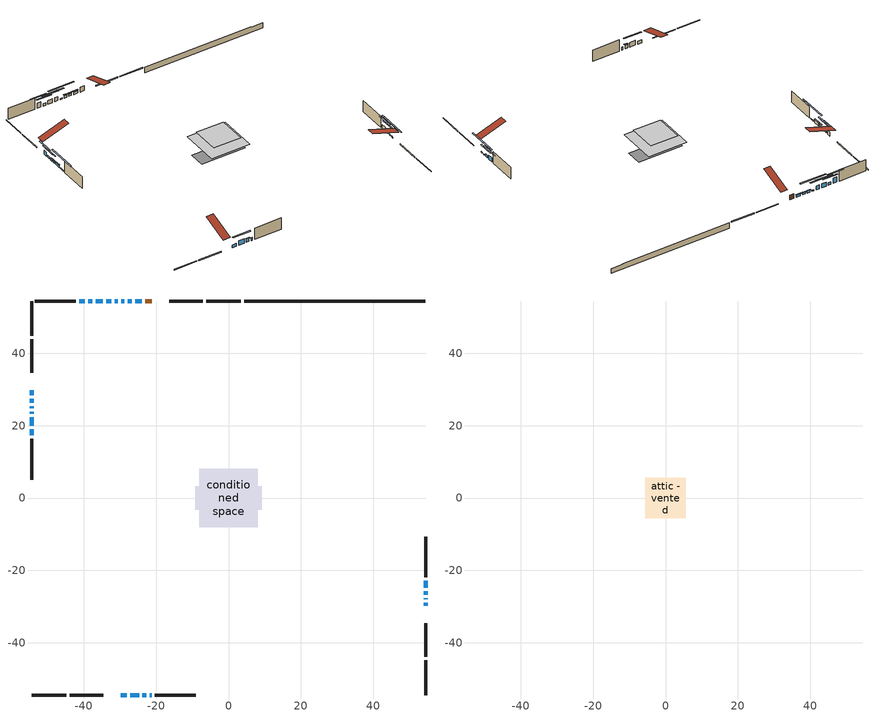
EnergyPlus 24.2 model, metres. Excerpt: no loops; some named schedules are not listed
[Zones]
conditioned space
 floor adiabatic (AdiabaticFloorConstruction): -8.06,-8.06 -8.06,8.06 8.06,8.06 8.06,-8.06 z2.96
 floor foundation (Slab1 construction): -9.21,-3.31 -9.21,3.31 9.21,3.31 9.21,-3.31 z-1.8
 wall outside (RimJoist1 construction): 3.45,54.47 -6.13,54.47 / -54.47,-54.47 -44.89,-54.47 / -54.47,54.47 -54.47,44.89 / 54.47,-54.47 54.47,-44.89 z0.52:0.82
 wall outside (RimJoist2 construction): -7.06,54.47 -16.45,54.47 / -43.96,-54.47 -34.57,-54.47 / -54.47,43.96 -54.47,34.57 / 54.47,-43.96 54.47,-34.57 z0.52:0.82
 wall outside (AdiabaticWallConstruction 1): -21.22,54.47 -23.05,54.47 z0.52:2.55
 wall outside (AdiabaticWallConstruction): -29.8,-54.47 -28.1,-54.47 / -21.81,-54.47 -21.27,-54.47 z0.52:1.74; -54.47,29.8 -54.47,28.38 / 54.47,-24.84 54.47,-22.91 / -32.42,54.47 -33.85,54.47 / -34.77,54.47 -36.7,54.47 z0.52:2.17; -54.47,27.45 -54.47,26.33 z0.52:1.56; -23.98,54.47 -25.81,54.47 / -26.74,54.47 -27.86,54.47 / -28.79,54.47 -29.7,54.47 / -37.63,54.47 -38.75,54.47 z0.52:1.54; -27.17,-54.47 -24.73,-54.47 z0.52:2.5; -23.81,-54.47 -22.74,-54.47 z0.52:2.1; -54.47,25.41 -54.47,24.79 / -54.47,23.87 -54.47,23.26 / -54.47,22.33 -54.47,19.99 z0.52:1.69; 54.47,-29.8 54.47,-28.94 / -30.63,54.47 -31.5,54.47 / -54.47,19.07 -54.47,17.34 z0.52:0.95; 54.47,-28.01 54.47,-27.7 z0.52:0.86; 54.47,-26.78 54.47,-25.76 z0.52:1.64; -39.68,54.47 -41.3,54.47 z0.52:2.78
 wall outside (Wall1 construction): -42.23,54.47 -53.54,54.47 / -20.34,-54.47 -9.03,-54.47 / -54.47,16.41 -54.47,5.1 / 54.47,-21.98 54.47,-10.67 z0.52:5.4
 wall foundation (FoundationWall1 construction): 4.38,54.47,-1.8 4.38,54.47,0.52 49.46,54.47,0.52 49.46,54.47,0.2 54.47,54.47,0.2 54.47,54.47,-1.8
 window (WindowConstruction 16): -29.8,-54.47 -28.1,-54.47 z0.52:1.74
 window (WindowConstruction 6): -54.47,29.8 -54.47,28.38 z0.52:2.17
 window (WindowConstruction 7): -54.47,27.45 -54.47,26.33 z0.52:1.56
 window (WindowConstruction 8): -23.98,54.47 -25.81,54.47 z0.52:1.53
 window (WindowConstruction 9): -26.74,54.47 -27.86,54.47 z0.52:1.53
 window (WindowConstruction 10): -28.79,54.47 -29.7,54.47 z0.52:1.53
 window (WindowConstruction 11): -27.17,-54.47 -24.73,-54.47 z0.52:2.5
 window (WindowConstruction 12): -23.81,-54.47 -22.74,-54.47 z0.52:2.1
 window (WindowConstruction 17): -21.81,-54.47 -21.27,-54.47 z0.52:1.74
 window (WindowConstruction 13): -54.47,25.41 -54.47,24.8 z0.52:1.69
 window (WindowConstruction 14): -54.47,23.87 -54.47,23.26 z0.52:1.69
 window (WindowConstruction 15): -54.47,22.33 -54.47,19.99 z0.52:1.69
 window (WindowConstruction 18): 54.47,-29.8 54.47,-28.94 z0.52:0.95
 window (WindowConstruction 19): 54.47,-28.01 54.47,-27.71 z0.52:0.85
 window (WindowConstruction 20): -30.63,54.47 -31.49,54.47 z0.52:0.95
 window (WindowConstruction 21): -54.47,19.06 -54.47,17.34 z0.52:0.95
 window (WindowConstruction): 54.47,-26.78 54.47,-25.76 z0.52:1.64
 window (WindowConstruction 1): 54.47,-24.84 54.47,-22.91 z0.52:2.17
 window (WindowConstruction 2): -32.42,54.47 -33.84,54.47 z0.52:2.17
 window (WindowConstruction 3): -34.77,54.47 -36.7,54.47 z0.52:2.17
 window (WindowConstruction 4): -37.63,54.47 -38.75,54.47 z0.52:1.53
 window (WindowConstruction 5): -39.68,54.47 -41.3,54.47 z0.52:2.78
 door (Door): -21.22,54.47 -23.05,54.47 z0.52:2.55
 ceiling adiabatic (AdiabaticFloorConstruction): 8.06,-8.06 8.06,8.06 -8.06,8.06 -8.06,-8.06 z2.96
attic - vented
 floor to conditioned space (Floor1 construction Reversed): -5.67,-5.67 -5.67,5.67 5.67,5.67 5.67,-5.67 z5.4
 roof outside (Roof1 construction): -20.29,54.47,5.4 -20.29,43.43,9.08 -17.38,43.43,9.08 -17.38,54.47,5.4; -30.73,-54.47,5.4 -30.73,-43.43,9.08 -33.64,-43.43,9.08 -33.64,-54.47,5.4; -54.47,30.73,5.4 -43.43,30.73,9.08 -43.43,33.64,9.08 -54.47,33.64,5.4; 54.47,-30.73,5.4 43.43,-30.73,9.08 43.43,-33.64,9.08 54.47,-33.64,5.4
shading: -54.47,25.8 -54.47,32.38 -54.88,32.38 -54.88,25.8 z4.75; -54.47,23.76 -54.47,30.03 -54.88,30.03 -54.88,23.76 z4.14; -26.01,54.47 -23.78,54.47 -23.78,54.88 -26.01,54.88 z1.74; -28.06,54.47 -26.54,54.47 -26.54,54.88 -28.06,54.88 z1.74; -29.9,54.47 -28.59,54.47 -28.59,54.88 -29.9,54.88 z1.74; -22.16,-54.47 -29.75,-54.47 -29.75,-54.88 -22.16,-54.88 z5.08; -22.54,-54.47 -24.01,-54.47 -24.01,-54.88 -22.54,-54.88 z2.3; -54.47,22.22 -54.47,27.98 -54.88,27.98 -54.88,22.22 z4.27; -54.47,23.06 -54.47,24.07 -54.88,24.07 -54.88,23.06 z1.89; -54.47,19.79 -54.47,22.53 -54.88,22.53 -54.88,19.79 z1.89; 54.47,-23.87 54.47,-34.87 54.88,-34.87 54.88,-23.87 z6.02; 54.47,-22.64 54.47,-33.08 54.88,-33.08 54.88,-22.64 z5.92; -36.56,54.47 -25.56,54.47 -25.56,54.88 -36.56,54.88 z6.02; -54.47,12.27 -54.47,24.13 -54.88,24.13 -54.88,12.27 z6.02; 54.47,-23.19 54.47,-29.36 54.88,-29.36 54.88,-23.19 z4.22; 54.47,-20.33 54.47,-27.41 54.88,-27.41 54.88,-20.33 z4.75; -36.42,54.47 -29.85,54.47 -29.85,54.88 -36.42,54.88 z4.75; -39.28,54.47 -32.19,54.47 -32.19,54.88 -39.28,54.88 z4.75; -41.33,54.47 -35.05,54.47 -35.05,54.88 -41.33,54.88 z4.11; -43.88,54.47 -37.1,54.47 -37.1,54.88 -43.88,54.88 z5.36
[Building]
Building 1: Terrain=Suburbs
[Site:Location]
Toronto Intl AP_ON: Latitude {deg}=43.68; Longitude {deg}=-79.63; Time Zone {hr}=-5; Elevation {m}=173; Keep Site Location Information=Yes
[Site:GroundTemperature:Shallow]
4.59119, 2.66285, 2.50842, 3.42352, 7.09712, 10.7536, 13.9236, 15.9317, 16.1023, 14.4691, 11.3799, 7.83558
[Site:WaterMainsTemperature]
Calculation Method=Schedule; Temperature Schedule=mains temperature schedule
[Material] Roughness=Rough; Thermal Absorptance=0.9
Name | Thickness {m} | Conductivity {W/m-K} | Density {kg/m3} | Specific Heat {J/kg-K} | Solar Absorptance | Visible Absorptance
asphalt or fiberglass shingles | 0.00635 | 0.162714 | 1121.4 | 1465.45 | 0.4 | 0.4
ceiling loosefill ins | 0.0846667 | 0.0480833 | 16.02 | 1046.75 | 0.7 | 0.7
ceiling stud and cavity | 0.1397 | 0.0968708 | 65.682 | 1177.47 | 0.7 | 0.7
concrete 4.0 in. | 0.1016 | 1.803125 | 2242.8 | 837.4 | 0.7 | 0.7
concrete 8.0 in. | 0.2032 | 1.803125 | 2242.8 | 837.4 | 0.7 | 0.7
door material | 0.04445 | 0.053851 | 512.64 | 1214.23 | 0.7 | 0.7
exterior vertical ins | 0.0371966 | 0.029427 | 32.04 | 1214.23 | 0.7 | 0.7
floor covering | 0.0127 | 0.0433444 | 54.468 | 1339.84 | 0.6 | 0.6
floor rigid ins; wall rigid ins | 0.512978 | 0.029427 | 32.04 | 1214.23 | 0.7 | 0.7
floor stud and cavity | 0.1397 | 1.75129 | 37.0049 | 1207.88 | 0.7 | 0.7
furniture material conditioned space 1 | 0.1524 | 0.115458 | 640.8 | 1214.23 | 0.6 | 0.6
gypsum board | 0.0127 | 0.160291 | 801 | 837.4 | 0.6 | 0.6
gypsum board 1 | 0.0127 | 0.160291 | 801 | 837.4 | 0.7 | 0.7
osb sheathing 0.5 in. | 0.0127 | 0.115458 | 512.64 | 1214.23 | 0.7 | 0.7
osb sheathing 0.75 in. | 0.01905 | 0.115458 | 512.64 | 1214.23 | 0.7 | 0.7
osb sheathing 2.0 in. | 0.0508 | 0.115458 | 512.64 | 1214.23 | 0.7 | 0.7
rim joist stud and cavity | 0.0508 | 0.0451784 | 125.044 | 1163.47 | 0.6 | 0.6
rim joist stud and cavity 1 | 0.0508 | 0.038851 | 125.044 | 1163.47 | 0.6 | 0.6
wall stud and cavity | 0.1397 | 0.0896479 | 139.0536 | 1170.24 | 0.7 | 0.7
wall stud and cavity 1 | 0.0889 | 0.380278 | 52.3479 | 1209.89 | 0.7 | 0.7
wall stud and cavity 2 | 0.0889 | 0.391764 | 83.0341 | 1211.67 | 0.7 | 0.7
wood siding | 0.0254 | 0.102417 | 544.68 | 1172.36 | 0.4 | 0.4
wood siding 1; wood siding 2; wood siding 3 | 0.0254 | 0.102417 | 544.68 | 1172.36 | 0.7 | 0.7
[WindowMaterial:SimpleGlazingSystem]
Name | U-Factor {W/m2-K} | Solar Heat Gain Coefficient
WindowMaterial | 2.949721 | 0.58
WindowMaterial 1 | 2.90089 | 0.65
WindowMaterial 10 | 2.9395 | 0.6
WindowMaterial 11 | 3.04852 | 0.68
WindowMaterial 12 | 6.71537 | 0.75
WindowMaterial 13 | 3.05704 | 0.4
WindowMaterial 14 | 3.26144 | 0.43
WindowMaterial 2 | 2.96278 | 0.57
WindowMaterial 3 | 2.97357 | 0.59
WindowMaterial 4 | 2.94802 | 0.58
WindowMaterial 5 | 2.992306 | 0.51
WindowMaterial 6 | 2.961077 | 0.56
WindowMaterial 7 | 2.88499 | 0.67
WindowMaterial 8 | 2.93155 | 0.61
WindowMaterial 9 | 2.98776 | 0.52
[Construction]
AdiabaticFloorConstruction: floor stud and cavity, floor rigid ins, osb sheathing 0.75 in., floor covering
AdiabaticWallConstruction: wood siding 2, wall rigid ins, wall stud and cavity 1, gypsum board
AdiabaticWallConstruction 1: wood siding 3, wall rigid ins, wall stud and cavity 1, gypsum board
Door: door material
Floor1 construction Reversed: gypsum board, ceiling stud and cavity, ceiling loosefill ins
FoundationWall1 construction: concrete 8.0 in., gypsum board 1
furniture construction conditioned space 1: furniture material conditioned space 1
PartitionWallConstruction: gypsum board, wall stud and cavity 2, gypsum board
RimJoist1 construction: wood siding 1, osb sheathing 2.0 in., rim joist stud and cavity
RimJoist2 construction: wood siding 1, osb sheathing 2.0 in., rim joist stud and cavity 1
Roof1 construction: asphalt or fiberglass shingles
Slab1 construction: concrete 4.0 in.
Wall1 construction: wood siding, osb sheathing 0.5 in., wall stud and cavity, gypsum board
WindowConstruction; WindowConstruction 4; WindowConstruction 9: WindowMaterial
WindowConstruction 1; WindowConstruction 3: WindowMaterial 1
WindowConstruction 10: WindowMaterial 6
WindowConstruction 11: WindowMaterial 7
WindowConstruction 12: WindowMaterial 8
WindowConstruction 13; WindowConstruction 14: WindowMaterial 9
WindowConstruction 15: WindowMaterial 10
WindowConstruction 16: WindowMaterial 11
WindowConstruction 17: WindowMaterial 12
WindowConstruction 18; WindowConstruction 20; WindowConstruction 21: WindowMaterial 13
WindowConstruction 19: WindowMaterial 14
WindowConstruction 2; WindowConstruction 6: WindowMaterial 2
WindowConstruction 5: WindowMaterial 3
WindowConstruction 7: WindowMaterial 4
WindowConstruction 8: WindowMaterial 5
[Zone] Multiplier=1; Part of Total Floor Area=Yes
Name | Volume {m3}
attic - vented | 76.7273
conditioned space | 1055.5
[Space]
Name | Zone | Volume {m3}
attic - vented 1 | attic - vented | 76.7273
conditioned space 1 | conditioned space | 1055.5
[ZoneInfiltration:EffectiveLeakageArea]
infil attic - vented 1: Zone or Space=attic - vented 1; Schedule=Always On Discrete; Effective Air Leakage Area {cm2}=5315.17; Stack Coefficient=0.000255876; Wind Coefficient=1.08077e-05
[ZoneMixing]
whole house fan mix: Zone or Space=attic - vented; Schedule=Always On Continuous; Design Flow Rate Calculation Method=Flow/Zone; Design Flow Rate {m3/s}=0; Source Zone or Space=conditioned space
[SurfaceProperty:ExposedFoundationPerimeter]
Slab1: Exposed Perimeter Calculation Method=TotalExposedPerimeter; Total Exposed Perimeter {m}=50.09
[InternalMass] Zone or ZoneList=conditioned space; Space or SpaceList=conditioned space 1
Name | Construction | Surface Area {m2}
furniture mass conditioned space 1 | furniture construction conditioned space 1 | 152.728
partition wall mass | PartitionWallConstruction | 381.82
[Lights]
interior lighting: Zone or ZoneList or Space or SpaceList=conditioned space 1; Schedule=interior lighting schedule; Design Level Calculation Method=LightingLevel; Lighting Level {W}=343.2; Return Air Fraction=0; Fraction Radiant=0.6; Fraction Visible=0.2; Fraction Replaceable=1
[People]
occupants: Zone or ZoneList or Space or SpaceList=conditioned space 1; Number of People Schedule=occupants schedule; Number of People Calculation Method=People; Number of People=3; Fraction Radiant=0.314171; Sensible Heat Fraction=0.56303; Activity Level Schedule=occupants activity schedule; Carbon Dioxide Generation Rate {m3/s-W}=0; Enable ASHRAE 55 Comfort Warnings=No; Mean Radiant Temperature Calculation Type=EnclosureAveraged
[ElectricEquipment] Zone or ZoneList or Space or SpaceList=conditioned space 1; Design Level Calculation Method=EquipmentLevel
Name | Schedule | Design Level {W} | Fraction Latent | Fraction Radiant | Fraction Lost
clothes dryer | clothes dryer schedule | 140.772 | 0.015 | 0.081 | 0.85
clothes washer | clothes washer schedule | 32.1985 | 0.03 | 0.162 | 0.7
cooking range | cooking range schedule | 215.147 | 0.08 | 0.432 | 0.2
dishwasher | dishwasher schedule | 66.8632 | 0.3 | 0.18 | 0.4
fridge | fridge schedule | 72.9452 | 0 | 0.6 | 0
mech vent bath fan 0 | mech vent bath fan 0 schedule | 50.2 | 0 | 0 | 1
mech vent bath fan 1 | mech vent bath fan 1 schedule | 50.2 | 0 | 0 | 1
mech vent bath fan 2 | mech vent bath fan 2 schedule | 50.2 | 0 | 0 | 1
mech vent house fan | mech vent house fan schedule | 0 | 0 | 0 | 1
mech vent house fan cfis | mech vent house fan cfis schedule | 0 | 0 | 0 | 0
mech vent range fan 0 | mech vent range fan 0 schedule | 57 | 0 | 0 | 1
misc plug loads | misc plug loads schedule | 494.7 | 0.045 | 0.513 | 0.1
whole house fan | Always On Discrete | 0 | 0 | 0 | 1
[OtherEquipment] Zone or ZoneList or Space or SpaceList=conditioned space 1; Design Level Calculation Method=EquipmentLevel
Name | Fuel Type | Schedule | Design Level {W} | Fraction Latent | Fraction Radiant | Fraction Lost
clothes dryer 1 | Electricity | clothes dryer schedule | 0 | 0.015 | 0.081 | 0.85
cooking range 1 | Electricity | cooking range schedule | 0 | 0.08 | 0.432 | 0.2
general water use latent | None | general water use schedule | 62.594 | 1 | 0 | 0
general water use sensible | None | general water use schedule | -61.6891 | 0 | 0.6 | 0
mech vent house fan latent load | None | Always On Discrete | 0 | 1 | 0 | 0
mech vent house fan sensible load | None | Always On Discrete | 0 | 0 | 0 | 0
water heater energy adjustment1 | NaturalGas | Always On Discrete | 0.01 | 0 | 0 | 1
[ZoneInfiltration:DesignFlowRate] Zone or ZoneList or Space or SpaceList=conditioned space 1; Schedule=Always On Discrete; Design Flow Rate Calculation Method=Flow/Zone; Design Flow Rate {m3/s}=0
infil flow; natural vent flow; whole house fan flow
[Foundation:Kiva]
Foundation Kiva 1: Initial Indoor Air Temperature {C}=18; Wall Height Above Grade {m}=0.519989; Wall Depth Below Slab {m}=0.2032; Custom Block Material Name 1=exterior vertical ins; Custom Block Depth 1 {m}=2.31999; Custom Block X Position 1 {m}=0.2159; Custom Block Z Position 1 {m}=0
[Foundation:Kiva:Settings]
Soil Conductivity {W/m-K}=0.849921; Soil Density {kg/m3}=1842.3; Soil Specific Heat {J/kg-K}=418.7; Ground Solar Absorptivity=0.9; Ground Thermal Absorptivity=0.9; Ground Surface Roughness {m}=0.03; Far-Field Width {m}=40; Deep-Ground Boundary Condition=ZeroFlux; Deep-Ground Depth {m}=40; Minimum Cell Dimension {m}=0.2; Maximum Cell Growth Coefficient=3; Simulation Timestep=Timestep
[Exterior:Lights]
exterior lighting: Schedule=exterior lighting schedule; Design Level {W}=75.6
[Schedule:Constant]
Name | Hourly Value
Always On Continuous; mech vent house fan schedule; mech vent house fan cfis schedule; Always On Discrete | 1
occupants activity schedule | 117.228
fridge schedule | 0
[Schedule:Week:Daily]
interior lighting schedule Week Rule - Jan1-Jan27: interior lighting schedule day, interior lighting schedule day, interior lighting schedule day, interior lighting schedule day, interior lighting schedule day, interior lighting schedule day, interior lighting schedule day, interior lighting schedule default day, interior lighting schedule default day, interior lighting schedule default day, interior lighting schedule default day, interior lighting schedule default day
interior lighting schedule Week Rule - Jan28-Feb3: interior lighting schedule day, interior lighting schedule day, interior lighting schedule day, interior lighting schedule day, interior lighting schedule day 1, interior lighting schedule day 1, interior lighting schedule day 1, interior lighting schedule default day, interior lighting schedule default day, interior lighting schedule default day, interior lighting schedule default day, interior lighting schedule default day
interior lighting schedule Week Rule - Feb4-Feb24: interior lighting schedule day 1, interior lighting schedule day 1, interior lighting schedule day 1, interior lighting schedule day 1, interior lighting schedule day 1, interior lighting schedule day 1, interior lighting schedule day 1, interior lighting schedule default day, interior lighting schedule default day, interior lighting schedule default day, interior lighting schedule default day, interior lighting schedule default day
interior lighting schedule Week Rule - Feb25-Mar3: interior lighting schedule day 1, interior lighting schedule day 1, interior lighting schedule day 1, interior lighting schedule day 1, interior lighting schedule day 2, interior lighting schedule day 2, interior lighting schedule day 2, interior lighting schedule default day, interior lighting schedule default day, interior lighting schedule default day, interior lighting schedule default day, interior lighting schedule default day
interior lighting schedule Week Rule - Mar4-Mar31: interior lighting schedule day 2, interior lighting schedule day 2, interior lighting schedule day 2, interior lighting schedule day 2, interior lighting schedule day 2, interior lighting schedule day 2, interior lighting schedule day 2, interior lighting schedule default day, interior lighting schedule default day, interior lighting schedule default day, interior lighting schedule default day, interior lighting schedule default day
interior lighting schedule Week Rule - Apr1-Apr28: interior lighting schedule day 3, interior lighting schedule day 3, interior lighting schedule day 3, interior lighting schedule day 3, interior lighting schedule day 3, interior lighting schedule day 3, interior lighting schedule day 3, interior lighting schedule default day, interior lighting schedule default day, interior lighting schedule default day, interior lighting schedule default day, interior lighting schedule default day
interior lighting schedule Week Rule - Apr29-May5: interior lighting schedule day 3, interior lighting schedule day 3, interior lighting schedule day 4, interior lighting schedule day 4, interior lighting schedule day 4, interior lighting schedule day 4, interior lighting schedule day 4, interior lighting schedule default day, interior lighting schedule default day, interior lighting schedule default day, interior lighting schedule default day, interior lighting schedule default day
interior lighting schedule Week Rule - May6-May26: interior lighting schedule day 4, interior lighting schedule day 4, interior lighting schedule day 4, interior lighting schedule day 4, interior lighting schedule day 4, interior lighting schedule day 4, interior lighting schedule day 4, interior lighting schedule default day, interior lighting schedule default day, interior lighting schedule default day, interior lighting schedule default day, interior lighting schedule default day
interior lighting schedule Week Rule - May27-Jun2: interior lighting schedule day 4, interior lighting schedule day 4, interior lighting schedule day 4, interior lighting schedule day 4, interior lighting schedule day 4, interior lighting schedule day 5, interior lighting schedule day 5, interior lighting schedule default day, interior lighting schedule default day, interior lighting schedule default day, interior lighting schedule default day, interior lighting schedule default day
interior lighting schedule Week Rule - Jun3-Jun30: interior lighting schedule day 5, interior lighting schedule day 5, interior lighting schedule day 5, interior lighting schedule day 5, interior lighting schedule day 5, interior lighting schedule day 5, interior lighting schedule day 5, interior lighting schedule default day, interior lighting schedule default day, interior lighting schedule default day, interior lighting schedule default day, interior lighting schedule default day
interior lighting schedule Week Rule - Jul1-Jul28: interior lighting schedule day 6, interior lighting schedule day 6, interior lighting schedule day 6, interior lighting schedule day 6, interior lighting schedule day 6, interior lighting schedule day 6, interior lighting schedule day 6, interior lighting schedule default day, interior lighting schedule default day, interior lighting schedule default day, interior lighting schedule default day, interior lighting schedule default day
interior lighting schedule Week Rule - Jul29-Aug4: interior lighting schedule day 6, interior lighting schedule day 6, interior lighting schedule day 6, interior lighting schedule day 7, interior lighting schedule day 7, interior lighting schedule day 7, interior lighting schedule day 7, interior lighting schedule default day, interior lighting schedule default day, interior lighting schedule default day, interior lighting schedule default day, interior lighting schedule default day
interior lighting schedule Week Rule - Aug5-Aug25: interior lighting schedule day 7, interior lighting schedule day 7, interior lighting schedule day 7, interior lighting schedule day 7, interior lighting schedule day 7, interior lighting schedule day 7, interior lighting schedule day 7, interior lighting schedule default day, interior lighting schedule default day, interior lighting schedule default day, interior lighting schedule default day, interior lighting schedule default day
interior lighting schedule Week Rule - Aug26-Sep1: interior lighting schedule day 7, interior lighting schedule day 7, interior lighting schedule day 7, interior lighting schedule day 7, interior lighting schedule day 7, interior lighting schedule day 7, interior lighting schedule day 8, interior lighting schedule default day, interior lighting schedule default day, interior lighting schedule default day, interior lighting schedule default day, interior lighting schedule default day
interior lighting schedule Week Rule - Sep2-Sep29: interior lighting schedule day 8, interior lighting schedule day 8, interior lighting schedule day 8, interior lighting schedule day 8, interior lighting schedule day 8, interior lighting schedule day 8, interior lighting schedule day 8, interior lighting schedule default day, interior lighting schedule default day, interior lighting schedule default day, interior lighting schedule default day, interior lighting schedule default day
interior lighting schedule Week Rule - Sep30-Oct6: interior lighting schedule day 8, interior lighting schedule day 9, interior lighting schedule day 9, interior lighting schedule day 9, interior lighting schedule day 9, interior lighting schedule day 9, interior lighting schedule day 9, interior lighting schedule default day, interior lighting schedule default day, interior lighting schedule default day, interior lighting schedule default day, interior lighting schedule default day
interior lighting schedule Week Rule - Oct7-Oct27: interior lighting schedule day 9, interior lighting schedule day 9, interior lighting schedule day 9, interior lighting schedule day 9, interior lighting schedule day 9, interior lighting schedule day 9, interior lighting schedule day 9, interior lighting schedule default day, interior lighting schedule default day, interior lighting schedule default day, interior lighting schedule default day, interior lighting schedule default day
interior lighting schedule Week Rule - Oct28-Nov3: interior lighting schedule day 9, interior lighting schedule day 9, interior lighting schedule day 9, interior lighting schedule day 9, interior lighting schedule day 10, interior lighting schedule day 10, interior lighting schedule day 10, interior lighting schedule default day, interior lighting schedule default day, interior lighting schedule default day, interior lighting schedule default day, interior lighting schedule default day
interior lighting schedule Week Rule - Nov4-Nov24: interior lighting schedule day 10, interior lighting schedule day 10, interior lighting schedule day 10, interior lighting schedule day 10, interior lighting schedule day 10, interior lighting schedule day 10, interior lighting schedule day 10, interior lighting schedule default day, interior lighting schedule default day, interior lighting schedule default day, interior lighting schedule default day, interior lighting schedule default day
interior lighting schedule Week Rule - Nov25-Dec1: interior lighting schedule day 10, interior lighting schedule day 10, interior lighting schedule day 10, interior lighting schedule day 10, interior lighting schedule day 10, interior lighting schedule day 10, interior lighting schedule day 11, interior lighting schedule default day, interior lighting schedule default day, interior lighting schedule default day, interior lighting schedule default day, interior lighting schedule default day
interior lighting schedule Week Rule - Dec2-Dec31: interior lighting schedule day 11, interior lighting schedule day 11, interior lighting schedule day 11, interior lighting schedule day 11, interior lighting schedule day 11, interior lighting schedule day 11, interior lighting schedule day 11, interior lighting schedule default day, interior lighting schedule default day, interior lighting schedule default day, interior lighting schedule default day, interior lighting schedule default day
occupants schedule Week Rule - Jan1-Dec31: occupants schedule day, occupants schedule day, occupants schedule day, occupants schedule day, occupants schedule day, occupants schedule day, occupants schedule day, occupants schedule default day, occupants schedule default day, occupants schedule default day, occupants schedule default day, occupants schedule default day
clothes dryer schedule Week Rule - Jan1-Dec31: clothes dryer schedule day, clothes dryer schedule day, clothes dryer schedule day, clothes dryer schedule day, clothes dryer schedule day, clothes dryer schedule day, clothes dryer schedule day, clothes dryer schedule default day, clothes dryer schedule default day, clothes dryer schedule default day, clothes dryer schedule default day, clothes dryer schedule default day
clothes washer schedule Week Rule - Jan1-Dec31: clothes washer schedule day, clothes washer schedule day, clothes washer schedule day, clothes washer schedule day, clothes washer schedule day, clothes washer schedule day, clothes washer schedule day, clothes washer schedule default day, clothes washer schedule default day, clothes washer schedule default day, clothes washer schedule default day, clothes washer schedule default day
cooking range schedule Week Rule - Jan1-Dec31: cooking range schedule day, cooking range schedule day, cooking range schedule day, cooking range schedule day, cooking range schedule day, cooking range schedule day, cooking range schedule day, cooking range schedule default day, cooking range schedule default day, cooking range schedule default day, cooking range schedule default day, cooking range schedule default day
dishwasher schedule Week Rule - Jan1-Dec31: dishwasher schedule day, dishwasher schedule day, dishwasher schedule day, dishwasher schedule day, dishwasher schedule day, dishwasher schedule day, dishwasher schedule day, dishwasher schedule default day, dishwasher schedule default day, dishwasher schedule default day, dishwasher schedule default day, dishwasher schedule default day
mech vent bath fan 0 schedule Week Rule - Jan1-Dec31: mech vent bath fan 0 schedule day, mech vent bath fan 0 schedule day, mech vent bath fan 0 schedule day, mech vent bath fan 0 schedule day, mech vent bath fan 0 schedule day, mech vent bath fan 0 schedule day, mech vent bath fan 0 schedule day, mech vent bath fan 0 schedule default day, mech vent bath fan 0 schedule default day, mech vent bath fan 0 schedule default day, mech vent bath fan 0 schedule default day, mech vent bath fan 0 schedule default day
mech vent bath fan 1 schedule Week Rule - Jan1-Dec31: mech vent bath fan 1 schedule day, mech vent bath fan 1 schedule day, mech vent bath fan 1 schedule day, mech vent bath fan 1 schedule day, mech vent bath fan 1 schedule day, mech vent bath fan 1 schedule day, mech vent bath fan 1 schedule day, mech vent bath fan 1 schedule default day, mech vent bath fan 1 schedule default day, mech vent bath fan 1 schedule default day, mech vent bath fan 1 schedule default day, mech vent bath fan 1 schedule default day
mech vent bath fan 2 schedule Week Rule - Jan1-Dec31: mech vent bath fan 2 schedule day, mech vent bath fan 2 schedule day, mech vent bath fan 2 schedule day, mech vent bath fan 2 schedule day, mech vent bath fan 2 schedule day, mech vent bath fan 2 schedule day, mech vent bath fan 2 schedule day, mech vent bath fan 2 schedule default day, mech vent bath fan 2 schedule default day, mech vent bath fan 2 schedule default day, mech vent bath fan 2 schedule default day, mech vent bath fan 2 schedule default day
mech vent range fan 0 schedule Week Rule - Jan1-Dec31: mech vent range fan 0 schedule day, mech vent range fan 0 schedule day, mech vent range fan 0 schedule day, mech vent range fan 0 schedule day, mech vent range fan 0 schedule day, mech vent range fan 0 schedule day, mech vent range fan 0 schedule day, mech vent range fan 0 schedule default day, mech vent range fan 0 schedule default day, mech vent range fan 0 schedule default day, mech vent range fan 0 schedule default day, mech vent range fan 0 schedule default day
misc plug loads schedule Week Rule - Jan1-Dec31: misc plug loads schedule day, misc plug loads schedule day, misc plug loads schedule day, misc plug loads schedule day, misc plug loads schedule day, misc plug loads schedule day, misc plug loads schedule day, misc plug loads schedule default day, misc plug loads schedule default day, misc plug loads schedule default day, misc plug loads schedule default day, misc plug loads schedule default day
general water use schedule Week Rule - Jan1-Dec31: general water use schedule day, general water use schedule day, general water use schedule day, general water use schedule day, general water use schedule day, general water use schedule day, general water use schedule day, general water use schedule default day, general water use schedule default day, general water use schedule default day, general water use schedule default day, general water use schedule default day
exterior lighting schedule Week Rule - Jan1-Jan27: exterior lighting schedule day, exterior lighting schedule day, exterior lighting schedule day, exterior lighting schedule day, exterior lighting schedule day, exterior lighting schedule day, exterior lighting schedule day, exterior lighting schedule default day, exterior lighting schedule default day, exterior lighting schedule default day, exterior lighting schedule default day, exterior lighting schedule default day
exterior lighting schedule Week Rule - Jan28-Feb3: exterior lighting schedule day, exterior lighting schedule day, exterior lighting schedule day, exterior lighting schedule day, exterior lighting schedule day 1, exterior lighting schedule day 1, exterior lighting schedule day 1, exterior lighting schedule default day, exterior lighting schedule default day, exterior lighting schedule default day, exterior lighting schedule default day, exterior lighting schedule default day
exterior lighting schedule Week Rule - Feb4-Feb24: exterior lighting schedule day 1, exterior lighting schedule day 1, exterior lighting schedule day 1, exterior lighting schedule day 1, exterior lighting schedule day 1, exterior lighting schedule day 1, exterior lighting schedule day 1, exterior lighting schedule default day, exterior lighting schedule default day, exterior lighting schedule default day, exterior lighting schedule default day, exterior lighting schedule default day
exterior lighting schedule Week Rule - Feb25-Mar3: exterior lighting schedule day 1, exterior lighting schedule day 1, exterior lighting schedule day 1, exterior lighting schedule day 1, exterior lighting schedule day 2, exterior lighting schedule day 2, exterior lighting schedule day 2, exterior lighting schedule default day, exterior lighting schedule default day, exterior lighting schedule default day, exterior lighting schedule default day, exterior lighting schedule default day
exterior lighting schedule Week Rule - Mar4-Mar31: exterior lighting schedule day 2, exterior lighting schedule day 2, exterior lighting schedule day 2, exterior lighting schedule day 2, exterior lighting schedule day 2, exterior lighting schedule day 2, exterior lighting schedule day 2, exterior lighting schedule default day, exterior lighting schedule default day, exterior lighting schedule default day, exterior lighting schedule default day, exterior lighting schedule default day
exterior lighting schedule Week Rule - Apr1-Apr28: exterior lighting schedule day 3, exterior lighting schedule day 3, exterior lighting schedule day 3, exterior lighting schedule day 3, exterior lighting schedule day 3, exterior lighting schedule day 3, exterior lighting schedule day 3, exterior lighting schedule default day, exterior lighting schedule default day, exterior lighting schedule default day, exterior lighting schedule default day, exterior lighting schedule default day
exterior lighting schedule Week Rule - Apr29-May5: exterior lighting schedule day 3, exterior lighting schedule day 3, exterior lighting schedule day 4, exterior lighting schedule day 4, exterior lighting schedule day 4, exterior lighting schedule day 4, exterior lighting schedule day 4, exterior lighting schedule default day, exterior lighting schedule default day, exterior lighting schedule default day, exterior lighting schedule default day, exterior lighting schedule default day
exterior lighting schedule Week Rule - May6-May26: exterior lighting schedule day 4, exterior lighting schedule day 4, exterior lighting schedule day 4, exterior lighting schedule day 4, exterior lighting schedule day 4, exterior lighting schedule day 4, exterior lighting schedule day 4, exterior lighting schedule default day, exterior lighting schedule default day, exterior lighting schedule default day, exterior lighting schedule default day, exterior lighting schedule default day
[Schedule:Year]
interior lighting schedule: interior lighting schedule Week Rule - Jan1-Jan27, 1, 1, 1, 27, interior lighting schedule Week Rule - Jan28-Feb3, 1, 28, 2, 3, interior lighting schedule Week Rule - Feb4-Feb24, 2, 4, 2, 24, interior lighting schedule Week Rule - Feb25-Mar3, 2, 25, 3, 3, interior lighting schedule Week Rule - Mar4-Mar31, 3, 4, 3, 31, interior lighting schedule Week Rule - Apr1-Apr28, 4, 1, 4, 28, interior lighting schedule Week Rule - Apr29-May5, 4, 29, 5, 5, interior lighting schedule Week Rule - May6-May26, 5, 6, 5, 26, interior lighting schedule Week Rule - May27-Jun2, 5, 27, 6, 2, interior lighting schedule Week Rule - Jun3-Jun30, 6, 3, 6, 30, interior lighting schedule Week Rule - Jul1-Jul28, 7, 1, 7, 28, interior lighting schedule Week Rule - Jul29-Aug4, 7, 29, 8, 4, interior lighting schedule Week Rule - Aug5-Aug25, 8, 5, 8, 25, interior lighting schedule Week Rule - Aug26-Sep1, 8, 26, 9, 1, interior lighting schedule Week Rule - Sep2-Sep29, 9, 2, 9, 29, interior lighting schedule Week Rule - Sep30-Oct6, 9, 30, 10, 6, interior lighting schedule Week Rule - Oct7-Oct27, 10, 7, 10, 27, interior lighting schedule Week Rule - Oct28-Nov3, 10, 28, 11, 3, interior lighting schedule Week Rule - Nov4-Nov24, 11, 4, 11, 24, interior lighting schedule Week Rule - Nov25-Dec1, 11, 25, 12, 1, interior lighting schedule Week Rule - Dec2-Dec31, 12, 2, 12, 31
occupants schedule: occupants schedule Week Rule - Jan1-Dec31, 1, 1, 12, 31
clothes dryer schedule: clothes dryer schedule Week Rule - Jan1-Dec31, 1, 1, 12, 31
clothes washer schedule: clothes washer schedule Week Rule - Jan1-Dec31, 1, 1, 12, 31
cooking range schedule: cooking range schedule Week Rule - Jan1-Dec31, 1, 1, 12, 31
dishwasher schedule: dishwasher schedule Week Rule - Jan1-Dec31, 1, 1, 12, 31
mech vent bath fan 0 schedule: mech vent bath fan 0 schedule Week Rule - Jan1-Dec31, 1, 1, 12, 31
mech vent bath fan 1 schedule: mech vent bath fan 1 schedule Week Rule - Jan1-Dec31, 1, 1, 12, 31
mech vent bath fan 2 schedule: mech vent bath fan 2 schedule Week Rule - Jan1-Dec31, 1, 1, 12, 31
mech vent range fan 0 schedule: mech vent range fan 0 schedule Week Rule - Jan1-Dec31, 1, 1, 12, 31
misc plug loads schedule: misc plug loads schedule Week Rule - Jan1-Dec31, 1, 1, 12, 31
general water use schedule: general water use schedule Week Rule - Jan1-Dec31, 1, 1, 12, 31
exterior lighting schedule: exterior lighting schedule Week Rule - Jan1-Jan27, 1, 1, 1, 27, exterior lighting schedule Week Rule - Jan28-Feb3, 1, 28, 2, 3, exterior lighting schedule Week Rule - Feb4-Feb24, 2, 4, 2, 24, exterior lighting schedule Week Rule - Feb25-Mar3, 2, 25, 3, 3, exterior lighting schedule Week Rule - Mar4-Mar31, 3, 4, 3, 31, exterior lighting schedule Week Rule - Apr1-Apr28, 4, 1, 4, 28, exterior lighting schedule Week Rule - Apr29-May5, 4, 29, 5, 5, exterior lighting schedule Week Rule - May6-May26, 5, 6, 5, 26, exterior lighting schedule Week Rule - May27-Jun2, 5, 27, 6, 2, exterior lighting schedule Week Rule - Jun3-Jun30, 6, 3, 6, 30, exterior lighting schedule Week Rule - Jul1-Jul28, 7, 1, 7, 28, exterior lighting schedule Week Rule - Jul29-Aug4, 7, 29, 8, 4, exterior lighting schedule Week Rule - Aug5-Aug25, 8, 5, 8, 25, exterior lighting schedule Week Rule - Aug26-Sep1, 8, 26, 9, 1, exterior lighting schedule Week Rule - Sep2-Sep29, 9, 2, 9, 29, exterior lighting schedule Week Rule - Sep30-Oct6, 9, 30, 10, 6, exterior lighting schedule Week Rule - Oct7-Oct27, 10, 7, 10, 27, exterior lighting schedule Week Rule - Oct28-Nov3, 10, 28, 11, 3, exterior lighting schedule Week Rule - Nov4-Nov24, 11, 4, 11, 24, exterior lighting schedule Week Rule - Nov25-Dec1, 11, 25, 12, 1, exterior lighting schedule Week Rule - Dec2-Dec31, 12, 2, 12, 31
[Schedule:Compact]
mains temperature schedule: Through: 01/01, For: AllDays, Until: 24:00, 8.43722, Through: 01/02, For: AllDays, Until: 24:00, 8.37111, Through: 01/03, For: AllDays, Until: 24:00, 8.30611, Through: 01/04, For: AllDays, Until: 24:00, 8.24222, Through: 01/05, For: AllDays, Until: 24:00, 8.17944, Through: 01/06, For: AllDays, Until: 24:00, 8.11833, Through: 01/07, For: AllDays, Until: 24:00, 8.05833, Through: 01/08, For: AllDays, Until: 24:00, 7.99944, Through: 01/09, For: AllDays, Until: 24:00, 7.94222, Through: 01/10, For: AllDays, Until: 24:00, 7.88611, Through: 01/11, For: AllDays, Until: 24:00, 7.83167, Through: 01/12, For: AllDays, Until: 24:00, 7.77833, Through: 01/13, For: AllDays, Until: 24:00, 7.72611, Through: 01/14, For: AllDays, Until: 24:00, 7.67556, Through: 01/15, For: AllDays, Until: 24:00, 7.62667, Through: 01/16, For: AllDays, Until: 24:00, 7.57889, Through: 01/17, For: AllDays, Until: 24:00, 7.53278, Through: 01/18, For: AllDays, Until: 24:00, 7.48778, Through: 01/19, For: AllDays, Until: 24:00, 7.44444, Through: 01/20, For: AllDays, Until: 24:00, 7.40278, Through: 01/21, For: AllDays, Until: 24:00, 7.36278, Through: 01/22, For: AllDays, Until: 24:00, 7.32389, Through: 01/23, For: AllDays, Until: 24:00, 7.28667, Through: 01/24, For: AllDays, Until: 24:00, 7.25056, Through: 01/25, For: AllDays, Until: 24:00, 7.21667, Through: 01/26, For: AllDays, Until: 24:00, 7.18389, Through: 01/27, For: AllDays, Until: 24:00, 7.15278, Through: 01/28, For: AllDays, Until: 24:00, 7.12333, Through: 01/29, For: AllDays, Until: 24:00, 7.09556, Through: 01/30, For: AllDays, Until: 24:00, 7.06944, Through: 01/31, For: AllDays, Until: 24:00, 7.04444, Through: 02/01, For: AllDays, Until: 24:00, 7.02167, Through: 02/02, For: AllDays, Until: 24:00, 7, Through: 02/03, For: AllDays, Until: 24:00, 6.98, Through: 02/04, For: AllDays, Until: 24:00, 6.96222, Through: 02/05, For: AllDays, Until: 24:00, 6.94556, Through: 02/06, For: AllDays, Until: 24:00, 6.93056, Through: 02/07, For: AllDays, Until: 24:00, 6.91722, Through: 02/08, For: AllDays, Until: 24:00, 6.90556, Through: 02/09, For: AllDays, Until: 24:00, 6.89556, Through: 02/10, For: AllDays, Until: 24:00, 6.88722, Through: 02/11, For: AllDays, Until: 24:00, 6.88056, Through: 02/12, For: AllDays, Until: 24:00, 6.875, Through: 02/13, For: AllDays, Until: 24:00, 6.87167, Through: 02/14, For: AllDays, Until: 24:00, 6.87, Through: 02/15, For: AllDays, Until: 24:00, 6.87, Through: 02/16, For: AllDays, Until: 24:00, 6.87167, Through: 02/17, For: AllDays, Until: 24:00, 6.875, Through: 02/18, For: AllDays, Until: 24:00, 6.88, Through: 02/19, For: AllDays, Until: 24:00, 6.88611, Through: 02/20, For: AllDays, Until: 24:00, 6.89444, Through: 02/21, For: AllDays, Until: 24:00, 6.90444, Through: 02/22, For: AllDays, Until: 24:00, 6.91611, Through: 02/23, For: AllDays, Until: 24:00, 6.92889, Through: 02/24, For: AllDays, Until: 24:00, 6.94389, Through: 02/25, For: AllDays, Until: 24:00, 6.96056, Through: 02/26, For: AllDays, Until: 24:00, 6.97833, Through: 02/27, For: AllDays, Until: 24:00, 6.99833, Through: 02/28, For: AllDays, Until: 24:00, 7.01944, Through: 03/01, For: AllDays, Until: 24:00, 7.04222, Through: 03/02, For: AllDays, Until: 24:00, 7.06667, Through: 03/03, For: AllDays, Until: 24:00, 7.09278, Through: 03/04, For: AllDays, Until: 24:00, 7.12056, Through: 03/05, For: AllDays, Until: 24:00, 7.15, Through: 03/06, For: AllDays, Until: 24:00, 7.18111, Through: 03/07, For: AllDays, Until: 24:00, 7.21333, Through: 03/08, For: AllDays, Until: 24:00, 7.24722, Through: 03/09, For: AllDays, Until: 24:00, 7.28278, Through: 03/10, For: AllDays, Until: 24:00, 7.32, Through: 03/11, For: AllDays, Until: 24:00, 7.35889, Through: 03/12, For: AllDays, Until: 24:00, 7.39889, Through: 03/13, For: AllDays, Until: 24:00, 7.44056, Through: 03/14, For: AllDays, Until: 24:00, 7.48389, Through: 03/15, For: AllDays, Until: 24:00, 7.52833, Through: 03/16, For: AllDays, Until: 24:00, 7.57444, Through: 03/17, For: AllDays, Until: 24:00, 7.62222, Through: 03/18, For: AllDays, Until: 24:00, 7.67111, Through: 03/19, For: AllDays, Until: 24:00, 7.72111, Through: 03/20, For: AllDays, Until: 24:00, 7.77333, Through: 03/21, For: AllDays, Until: 24:00, 7.82611, Through: 03/22, For: AllDays, Until: 24:00, 7.88111, Through: 03/23, For: AllDays, Until: 24:00, 7.93667, Through: 03/24, For: AllDays, Until: 24:00, 7.99389, Through: 03/25, For: AllDays, Until: 24:00, 8.05278, Through: 03/26, For: AllDays, Until: 24:00, 8.11278, Through: 03/27, For: AllDays, Until: 24:00, 8.17389, Through: 03/28, For: AllDays, Until: 24:00, 8.23611, Through: 03/29, For: AllDays, Until: 24:00, 8.3, Through: 03/30, For: AllDays, Until: 24:00, 8.365, Through: 03/31, For: AllDays, Until: 24:00, 8.43111, Through: 04/01, For: AllDays, Until: 24:00, 8.49833, Through: 04/02, For: AllDays, Until: 24:00, 8.56722, Through: 04/03, For: AllDays, Until: 24:00, 8.63667, Through: 04/04, For: AllDays, Until: 24:00, 8.70778, Through: 04/05, For: AllDays, Until: 24:00, 8.77944, Through: 04/06, For: AllDays, Until: 24:00, 8.85278, Through: 04/07, For: AllDays, Until: 24:00, 8.92667, Through: 04/08, For: AllDays, Until: 24:00, 9.00222, Through: 04/09, For: AllDays, Until: 24:00, 9.07833, Through: 04/10, For: AllDays, Until: 24:00, 9.15556, Through: 04/11, For: AllDays, Until: 24:00, 9.23389, Through: 04/12, For: AllDays, Until: 24:00, 9.31278, Through: 04/13, For: AllDays, Until: 24:00, 9.39278, Through: 04/14, For: AllDays, Until: 24:00, 9.47389, Through: 04/15, For: AllDays, Until: 24:00, 9.55611, Through: 04/16, For: AllDays, Until: 24:00, 9.63833, Through: 04/17, For: AllDays, Until: 24:00, 9.72222, Through: 04/18, For: AllDays, Until: 24:00, 9.80667, Through: 04/19, For: AllDays, Until: 24:00, 9.89167, Through: 04/20, For: AllDays, Until: 24:00, 9.97778, Through: 04/21, For: AllDays, Until: 24:00, 10.0644, Through: 04/22, For: AllDays, Until: 24:00, 10.1517, Through: 04/23, For: AllDays, Until: 24:00, 10.24, Through: 04/24, For: AllDays, Until: 24:00, 10.3289, Through: 04/25, For: AllDays, Until: 24:00, 10.4183, Through: 04/26, For: AllDays, Until: 24:00, 10.5083, Through: 04/27, For: AllDays, Until: 24:00, 10.5989, Through: 04/28, For: AllDays, Until: 24:00, 10.69, Through: 04/29, For: AllDays, Until: 24:00, 10.7817, Through: 04/30, For: AllDays, Until: 24:00, 10.8739, Through: 05/01, For: AllDays, Until: 24:00, 10.9667, Through: 05/02, For: AllDays, Until: 24:00, 11.0594, Through: 05/03, For: AllDays, Until: 24:00, 11.1533, Through: 05/04, For: AllDays, Until: 24:00, 11.2472, Through: 05/05, For: AllDays, Until: 24:00, 11.3411, Through: 05/06, For: AllDays, Until: 24:00, 11.4361, Through: 05/07, For: AllDays, Until: 24:00, 11.5306, Through: 05/08, For: AllDays, Until: 24:00, 11.6261, Through: 05/09, For: AllDays, Until: 24:00, 11.7217, Through: 05/10, For: AllDays, Until: 24:00, 11.8172, Through: 05/11, For: AllDays, Until: 24:00, 11.9128, Through: 05/12, For: AllDays, Until: 24:00, 12.0089, Through: 05/13, For: AllDays, Until: 24:00, 12.105, Through: 05/14, For: AllDays, Until: 24:00, 12.2017, Through: 05/15, For: AllDays, Until: 24:00, 12.2978, Through: 05/16, For: AllDays, Until: 24:00, 12.3944, Through: 05/17, For: AllDays, Until: 24:00, 12.4906, Through: 05/18, For: AllDays, Until: 24:00, 12.5872, Through: 05/19, For: AllDays, Until: 24:00, 12.6833, Through: 05/20, For: AllDays, Until: 24:00, 12.78, Through: 05/21, For: AllDays, Until: 24:00, 12.8761, Through: 05/22, For: AllDays, Until: 24:00, 12.9722, Through: 05/23, For: AllDays, Until: 24:00, 13.0683, Through: 05/24, For: AllDays, Until: 24:00, 13.1639, Through: 05/25, For: AllDays, Until: 24:00, 13.2594, Through: 05/26, For: AllDays, Until: 24:00, 13.355, Through: 05/27, For: AllDays, Until: 24:00, 13.45, Through: 05/28, For: AllDays, Until: 24:00, 13.545, Through: 05/29, For: AllDays, Until: 24:00, 13.6394, Through: 05/30, For: AllDays, Until: 24:00, 13.7333, Through: 05/31, For: AllDays, Until: 24:00, 13.8272, Through: 06/01, For: AllDays, Until: 24:00, 13.9206, Through: 06/02, For: AllDays, Until: 24:00, 14.0139, Through: 06/03, For: AllDays, Until: 24:00, 14.1061, Through: 06/04, For: AllDays, Until: 24:00, 14.1983, Through: 06/05, For: AllDays, Until: 24:00, 14.2894, Through: 06/06, For: AllDays, Until: 24:00, 14.3806, Through: 06/07, For: AllDays, Until: 24:00, 14.4711, Through: 06/08, For: AllDays, Until: 24:00, 14.5606, Through: 06/09, For: AllDays, Until: 24:00, 14.65, Through: 06/10, For: AllDays, Until: 24:00, 14.7383, Through: 06/11, For: AllDays, Until: 24:00, 14.8267, Through: 06/12, For: AllDays, Until: 24:00, 14.9133, Through: 06/13, For: AllDays, Until: 24:00, 15, Through: 06/14, For: AllDays, Until: 24:00, 15.0856, Through: 06/15, For: AllDays, Until: 24:00, 15.1706, Through: 06/16, For: AllDays, Until: 24:00, 15.255, Through: 06/17, For: AllDays, Until: 24:00, 15.3383, Through: 06/18, For: AllDays, Until: 24:00, 15.4206, Through: 06/19, For: AllDays, Until: 24:00, 15.5022, Through: 06/20, For: AllDays, Until: 24:00, 15.5828, Through: 06/21, For: AllDays, Until: 24:00, 15.6628, Through: 06/22, For: AllDays, Until: 24:00, 15.7417, Through: 06/23, For: AllDays, Until: 24:00, 15.8194, Through: 06/24, For: AllDays, Until: 24:00, 15.8961, Through: 06/25, For: AllDays, Until: 24:00, 15.9722, Through: 06/26, For: AllDays, Until: 24:00, 16.0467, Through: 06/27, For: AllDays, Until: 24:00, 16.1206, Through: 06/28, For: AllDays, Until: 24:00, 16.1933, Through: 06/29, For: AllDays, Until: 24:00, 16.265, Through: 06/30, For: AllDays, Until: 24:00, 16.3356, Through: 07/01, For: AllDays, Until: 24:00, 16.4044, Through: 07/02, For: AllDays, Until: 24:00, 16.4728, Through: 07/03, For: AllDays, Until: 24:00, 16.54, Through: 07/04, For: AllDays, Until: 24:00, 16.6056, Through: 07/05, For: AllDays, Until: 24:00, 16.67, Through: 07/06, For: AllDays, Until: 24:00, 16.7333, Through: 07/07, For: AllDays, Until: 24:00, 16.7956, Through: 07/08, For: AllDays, Until: 24:00, 16.8561, Through: 07/09, For: AllDays, Until: 24:00, 16.9156, Through: 07/10, For: AllDays, Until: 24:00, 16.9739, Through: 07/11, For: AllDays, Until: 24:00, 17.0306, Through: 07/12, For: AllDays, Until: 24:00, 17.0861, Through: 07/13, For: AllDays, Until: 24:00, 17.14, Through: 07/14, For: AllDays, Until: 24:00, 17.1928, Through: 07/15, For: AllDays, Until: 24:00, 17.2439, Through: 07/16, For: AllDays, Until: 24:00, 17.2939, Through: 07/17, For: AllDays, Until: 24:00, 17.3422, Through: 07/18, For: AllDays, Until: 24:00, 17.3894, Through: 07/19, For: AllDays, Until: 24:00, 17.435, Through: 07/20, For: AllDays, Until: 24:00, 17.4794, Through: 07/21, For: AllDays, Until: 24:00, 17.5217, Through: 07/22, For: AllDays, Until: 24:00, 17.5628, Through: 07/23, For: AllDays, Until: 24:00, 17.6028, Through: 07/24, For: AllDays, Until: 24:00, 17.6406, Through: 07/25, For: AllDays, Until: 24:00, 17.6772, Through: 07/26, For: AllDays, Until: 24:00, 17.7122, Through: 07/27, For: AllDays, Until: 24:00, 17.7456, Through: 07/28, For: AllDays, Until: 24:00, 17.7778, Through: 07/29, For: AllDays, Until: 24:00, 17.8078, Through: 07/30, For: AllDays, Until: 24:00, 17.8367, Through: 07/31, For: AllDays, Until: 24:00, 17.8639, Through: 08/01, For: AllDays, Until: 24:00, 17.8894, Through: 08/02, For: AllDays, Until: 24:00, 17.9133, Through: 08/03, For: AllDays, Until: 24:00, 17.9361, Through: 08/04, For: AllDays, Until: 24:00, 17.9567, Through: 08/05, For: AllDays, Until: 24:00, 17.9756, Through: 08/06, For: AllDays, Until: 24:00, 17.9933, Through: 08/07, For: AllDays, Until: 24:00, 18.0089, Through: 08/08, For: AllDays, Until: 24:00, 18.0233, Through: 08/09, For: AllDays, Until: 24:00, 18.0361, Through: 08/10, For: AllDays, Until: 24:00, 18.0467, Through: 08/11, For: AllDays, Until: 24:00, 18.0561, Through: 08/12, For: AllDays, Until: 24:00, 18.0639, Through: 08/13, For: AllDays, Until: 24:00, 18.07, Through: 08/14, For: AllDays, Until: 24:00, 18.0739, Through: 08/15, For: AllDays, Until: 24:00, 18.0767, Through: 08/16, For: AllDays, Until: 24:00, 18.0778, Through: 08/17, For: AllDays, Until: 24:00, 18.0772, Through: 08/18, For: AllDays, Until: 24:00, 18.075, Through: 08/19, For: AllDays, Until: 24:00, 18.0706, Through: 08/20, For: AllDays, Until: 24:00, 18.065, Through: 08/21, For: AllDays, Until: 24:00, 18.0578, Through: 08/22, For: AllDays, Until: 24:00, 18.0489, Through: 08/23, For: AllDays, Until: 24:00, 18.0383, Through: 08/24, For: AllDays, Until: 24:00, 18.0261, Through: 08/25, For: AllDays, Until: 24:00, 18.0122, Through: 08/26, For: AllDays, Until: 24:00, 17.9967, Through: 08/27, For: AllDays, Until: 24:00, 17.9794, Through: 08/28, For: AllDays, Until: 24:00, 17.9606, Through: 08/29, For: AllDays, Until: 24:00, 17.9406, Through: 08/30, For: AllDays, Until: 24:00, 17.9183, Through: 08/31, For: AllDays, Until: 24:00, 17.8944, Through: 09/01, For: AllDays, Until: 24:00, 17.8694, Through: 09/02, For: AllDays, Until: 24:00, 17.8428, Through: 09/03, For: AllDays, Until: 24:00, 17.8139, Through: 09/04, For: AllDays, Until: 24:00, 17.7839, Through: 09/05, For: AllDays, Until: 24:00, 17.7522, Through: 09/06, For: AllDays, Until: 24:00, 17.7194, Through: 09/07, For: AllDays, Until: 24:00, 17.6844, Through: 09/08, For: AllDays, Until: 24:00, 17.6483, Through: 09/09, For: AllDays, Until: 24:00, 17.6106, Through: 09/10, For: AllDays, Until: 24:00, 17.5711, Through: 09/11, For: AllDays, Until: 24:00, 17.5306, Through: 09/12, For: AllDays, Until: 24:00, 17.4883, Through: 09/13, For: AllDays, Until: 24:00, 17.4444, Through: 09/14, For: AllDays, Until: 24:00, 17.3989, Through: 09/15, For: AllDays, Until: 24:00, 17.3522, Through: 09/16, For: AllDays, Until: 24:00, 17.3039, Through: 09/17, For: AllDays, Until: 24:00, 17.2544, Through: 09/18, For: AllDays, Until: 24:00, 17.2033, Through: 09/19, For: AllDays, Until: 24:00, 17.1511, Through: 09/20, For: AllDays, Until: 24:00, 17.0972, Through: 09/21, For: AllDays, Until: 24:00, 17.0422, Through: 09/22, For: AllDays, Until: 24:00, 16.9856, Through: 09/23, For: AllDays, Until: 24:00, 16.9278, Through: 09/24, For: AllDays, Until: 24:00, 16.8683, Through: 09/25, For: AllDays, Until: 24:00, 16.8078, Through: 09/26, For: AllDays, Until: 24:00, 16.7461, Through: 09/27, For: AllDays, Until: 24:00, 16.6833, Through: 09/28, For: AllDays, Until: 24:00, 16.6189, Through: 09/29, For: AllDays, Until: 24:00, 16.5533, Through: 09/30, For: AllDays, Until: 24:00, 16.4867, Through: 10/01, For: AllDays, Until: 24:00, 16.4189, Through: 10/02, For: AllDays, Until: 24:00, 16.3494, Through: 10/03, For: AllDays, Until: 24:00, 16.2794, Through: 10/04, For: AllDays, Until: 24:00, 16.2083, Through: 10/05, For: AllDays, Until: 24:00, 16.1356, Through: 10/06, For: AllDays, Until: 24:00, 16.0622, Through: 10/07, For: AllDays, Until: 24:00, 15.9878, Through: 10/08, For: AllDays, Until: 24:00, 15.9117, Through: 10/09, For: AllDays, Until: 24:00, 15.835, Through: 10/10, For: AllDays, Until: 24:00, 15.7578, Through: 10/11, For: AllDays, Until: 24:00, 15.6789, Through: 10/12, For: AllDays, Until: 24:00, 15.5994, Through: 10/13, For: AllDays, Until: 24:00, 15.5189, Through: 10/14, For: AllDays, Until: 24:00, 15.4372, Through: 10/15, For: AllDays, Until: 24:00, 15.355, Through: 10/16, For: AllDays, Until: 24:00, 15.2722, Through: 10/17, For: AllDays, Until: 24:00, 15.1878, Through: 10/18, For: AllDays, Until: 24:00, 15.1033, Through: 10/19, For: AllDays, Until: 24:00, 15.0178, Through: 10/20, For: AllDays, Until: 24:00, 14.9317, Through: 10/21, For: AllDays, Until: 24:00, 14.8444, Through: 10/22, For: AllDays, Until: 24:00, 14.7567, Through: 10/23, For: AllDays, Until: 24:00, 14.6683, Through: 10/24, For: AllDays, Until: 24:00, 14.5794, Through: 10/25, For: AllDays, Until: 24:00, 14.4894, Through: 10/26, For: AllDays, Until: 24:00, 14.3994, Through: 10/27, For: AllDays, Until: 24:00, 14.3083, Through: 10/28, For: AllDays, Until: 24:00, 14.2172, Through: 10/29, For: AllDays, Until: 24:00, 14.125, Through: 10/30, For: AllDays, Until: 24:00, 14.0328, Through: 10/31, For: AllDays, Until: 24:00, 13.94, Through: 11/01, For: AllDays, Until: 24:00, 13.8467, Through: 11/02, For: AllDays, Until: 24:00, 13.7528, Through: 11/03, For: AllDays, Until: 24:00, 13.6589, Through: 11/04, For: AllDays, Until: 24:00, 13.5644, Through: 11/05, For: AllDays, Until: 24:00, 13.4694, Through: 11/06, For: AllDays, Until: 24:00, 13.3744, Through: 11/07, For: AllDays, Until: 24:00, 13.2794, Through: 11/08, For: AllDays, Until: 24:00, 13.1839, Through: 11/09, For: AllDays, Until: 24:00, 13.0878, Through: 11/10, For: AllDays, Until: 24:00, 12.9922, Through: 11/11, For: AllDays, Until: 24:00, 12.8961, Through: 11/12, For: AllDays, Until: 24:00, 12.7994, Through: 11/13, For: AllDays, Until: 24:00, 12.7033, Through: 11/14, For: AllDays, Until: 24:00, 12.6072, Through: 11/15, For: AllDays, Until: 24:00, 12.5106, Through: 11/16, For: AllDays, Until: 24:00, 12.4139, Through: 11/17, For: AllDays, Until: 24:00, 12.3178, Through: 11/18, For: AllDays, Until: 24:00, 12.2211, Through: 11/19, For: AllDays, Until: 24:00, 12.125, Through: 11/20, For: AllDays, Until: 24:00, 12.0289, Through: 11/21, For: AllDays, Until: 24:00, 11.9328, Through: 11/22, For: AllDays, Until: 24:00, 11.8367, Through: 11/23, For: AllDays, Until: 24:00, 11.7411, Through: 11/24, For: AllDays, Until: 24:00, 11.6456, Through: 11/25, For: AllDays, Until: 24:00, 11.5506, Through: 11/26, For: AllDays, Until: 24:00, 11.4556, Through: 11/27, For: AllDays, Until: 24:00, 11.3606, Through: 11/28, For: AllDays, Until: 24:00, 11.2667, Through: 11/29, For: AllDays, Until: 24:00, 11.1722, Through: 11/30, For: AllDays, Until: 24:00, 11.0789, Through: 12/01, For: AllDays, Until: 24:00, 10.9856, Through: 12/02, For: AllDays, Until: 24:00, 10.8928, Through: 12/03, For: AllDays, Until: 24:00, 10.8006, Through: 12/04, For: AllDays, Until: 24:00, 10.7089, Through: 12/05, For: AllDays, Until: 24:00, 10.6178, Through: 12/06, For: AllDays, Until: 24:00, 10.5267, Through: 12/07, For: AllDays, Until: 24:00, 10.4367, Through: 12/08, For: AllDays, Until: 24:00, 10.3472, Through: 12/09, For: AllDays, Until: 24:00, 10.2583, Through: 12/10, For: AllDays, Until: 24:00, 10.17, Through: 12/11, For: AllDays, Until: 24:00, 10.0822, Through: 12/12, For: AllDays, Until: 24:00, 9.99556, Through: 12/13, For: AllDays, Until: 24:00, 9.90944, Through: 12/14, For: AllDays, Until: 24:00, 9.82389, Through: 12/15, For: AllDays, Until: 24:00, 9.73944, Through: 12/16, For: AllDays, Until: 24:00, 9.65556, Through: 12/17, For: AllDays, Until: 24:00, 9.57278, Through: 12/18, For: AllDays, Until: 24:00, 9.49056, Through: 12/19, For: AllDays, Until: 24:00, 9.40944, Through: 12/20, For: AllDays, Until: 24:00, 9.32944, Through: 12/21, For: AllDays, Until: 24:00, 9.25, Through: 12/22, For: AllDays, Until: 24:00, 9.17167, Through: 12/23, For: AllDays, Until: 24:00, 9.09389, Through: 12/24, For: AllDays, Until: 24:00, 9.01778, Through: 12/25, For: AllDays, Until: 24:00, 8.94222, Through: 12/26, For: AllDays, Until: 24:00, 8.86778, Through: 12/27, For: AllDays, Until: 24:00, 8.79444, Through: 12/28, For: AllDays, Until: 24:00, 8.72222, Through: 12/29, For: AllDays, Until: 24:00, 8.65111, Through: 12/30, For: AllDays, Until: 24:00, 8.58167, Through: 12/31, For: AllDays, Until: 24:00, 8.51278
